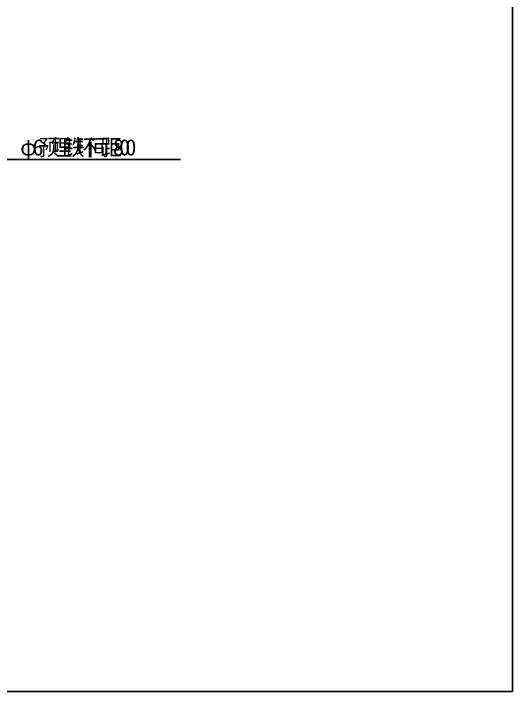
# Model space of a CAD drawing. Header units: metres. Extents: x 0 to 420, y 0 to 297.
# Drawn here: x 297.4 to 420, y 0 to 166.6 of the extents above; entities that cross this region are included whole.
import ezdxf

# ---------------------------------------------------------------- set-up
doc = ezdxf.new("R2010")
doc.units = ezdxf.units.M

msp = doc.modelspace()

# ---------------------------------------------------------------- linework, layer by layer
for p, q in [((420, 0), (420, 297)), ((286.29, 130.73), (338.41, 130.73)), ((0, 0), (420, 0))]:
    msp.add_line(p, q)

# ---------------------------------------------------------------- texts
for s, p in [('φ', (298.97, 131.71)), ('6', (302.02, 131.71)), ('预', (303.54, 131.71)), ('埋', (306.58, 131.71)), ('铁', (309.62, 131.71)), ('环', (312.67, 131.71)), ('间', (315.71, 131.71)), ('距', (318.75, 131.71)), ('8', (321.8, 131.71)), ('0', (323.32, 131.71)), ('0', (324.84, 131.71))]:
    msp.add_text(s, height=4).set_placement(p)

doc.saveas('drawing.dxf')
